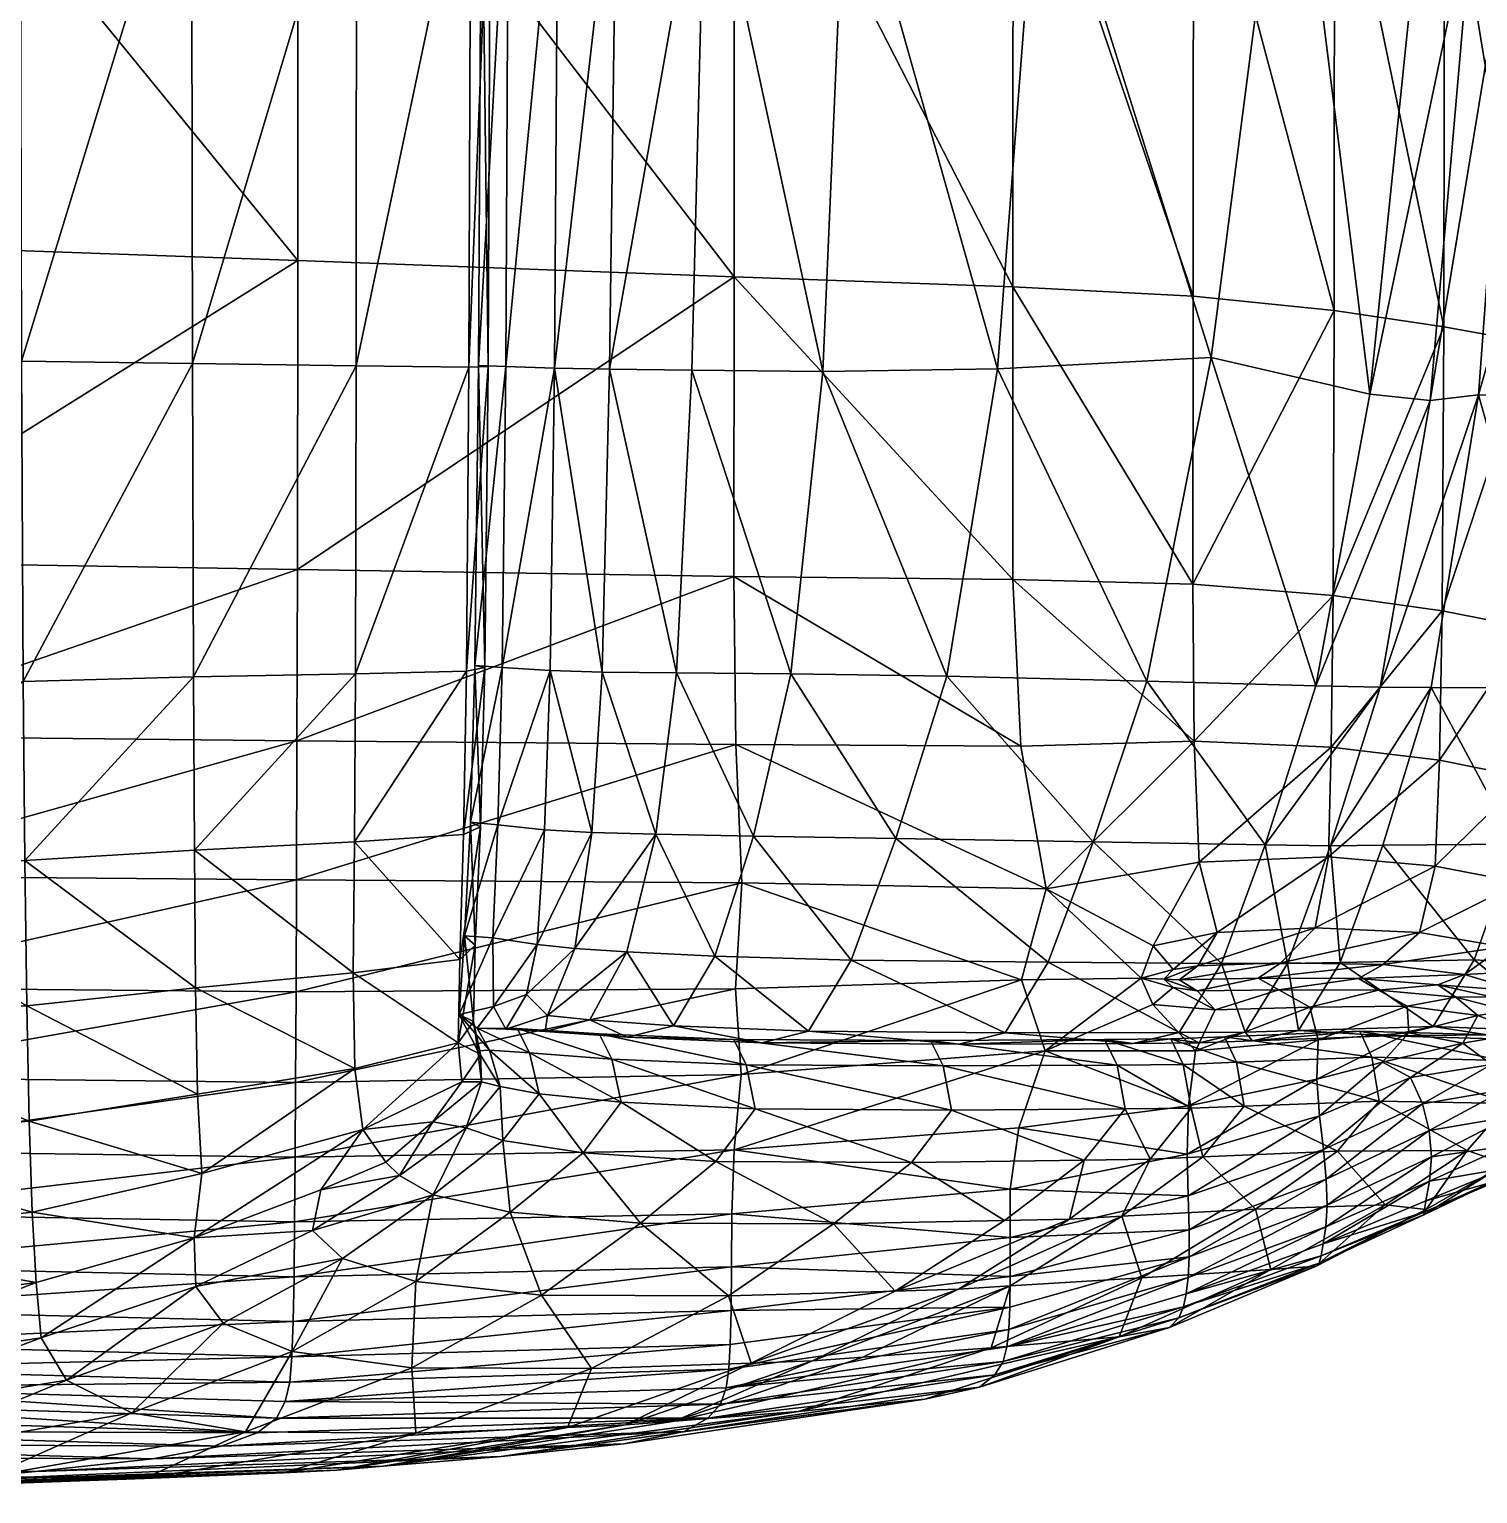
# Model space of a CAD drawing. Header units: centimetres. Extents: x -422 to 422, y -348 to 348.
# Drawn here: x -344.96 to -297.51, y -330 to -282.04 of the extents above; entities that cross this region are included whole.
import ezdxf

# ---------------------------------------------------------------- set-up
doc = ezdxf.new("R2010")
doc.units = ezdxf.units.CM
doc.layers.add('Object007', color=7, linetype='Continuous', true_color=0x1c95b1)

msp = doc.modelspace()

# ---------------------------------------------------------------- meshes
at = {"layer": 'Object007', "color": 194, "true_color": 0x551cb1}
mesh = msp.add_polyface(dxfattribs=at)
corners = [(-330.46, -250.354, 154.132), (-334.24, -249.95, 156.874), (-334.243, -275, 156.869), (-339.644, -274.685, 159.719), (-339.674, -249.327, 159.752), (-339.609, -292.985, 159.624), (-334.255, -293.06, 156.807), (-330.498, -275.205, 154.153), (-330.559, -293.103, 154.124), (-345.26, -274.285, 161.976), (-345.301, -248.513, 162.023), (-353.23, -273.615, 163.422), (-353.269, -247.227, 163.475), (-353.181, -292.69, 163.288), (-345.211, -292.907, 161.857), (-365.686, -272.493, 163.841), (-365.723, -245.187, 163.897), (-379.558, -271.325, 163.264), (-379.517, -291.616, 163.13), (-365.641, -292.195, 163.703), (-380.773, -268.793, -296.463), (-375.298, -269.127, -296.741), (-375.32, -288.403, -296.748), (-365.292, -269.616, -296.994), (-375.277, -242.123, -296.7), (-351.87, -270.379, -297.197), (-365.273, -242.975, -296.953), (-351.89, -289.063, -297.198), (-365.314, -288.67, -296.997), (-336.148, -271.533, -297.326), (-351.854, -244.314, -297.156), (-336.136, -246.373, -297.286), (-336.163, -289.615, -297.326), (-365.331, -299.23, -296.941), (-351.908, -299.471, -297.135)]
mesh.append_faces([[corners[k] for k in face] for face in [(0, 1, 2), (3, 2, 1), (1, 4, 3), (2, 3, 5), (5, 6, 2), (7, 2, 6), (6, 8, 7), (9, 3, 4), (4, 10, 9), (11, 9, 10), (10, 12, 11), (9, 11, 13), (13, 14, 9), (3, 9, 14), (14, 5, 3), (15, 11, 12), (12, 16, 15), (17, 15, 16), (15, 17, 18), (18, 19, 15), (11, 15, 19), (19, 13, 11), (20, 21, 22), (23, 21, 24), (25, 23, 26), (23, 25, 27), (27, 28, 23), (21, 23, 28), (28, 22, 21), (29, 25, 30), (30, 31, 29), (25, 29, 32), (32, 27, 25), (22, 28, 33), (28, 27, 34), (34, 27, 32)]], dxfattribs={"vtx2": -1, "color": 194})
mesh = msp.add_polyface(dxfattribs=at)
corners = [(-334.243, -275, 156.869), (-330.498, -275.205, 154.153), (-330.46, -250.354, 154.132), (-321.858, -272.677, -297.164), (-336.148, -271.533, -297.326), (-336.136, -246.373, -297.286), (-321.849, -248.422, -297.116), (-321.868, -290.147, -297.174), (-336.163, -289.615, -297.326), (-318.206, -275.544, 111.407), (-317.744, -250.994, 111.304), (-322.504, -250.787, 136.996), (-322.812, -275.436, 137.086), (-318.965, -293.25, 111.476), (-323.253, -293.205, 137.132), (-325.718, -275.369, 148.37), (-325.539, -250.659, 148.31), (-327.631, -275.327, 151.238), (-327.54, -250.589, 151.205), (-327.76, -293.141, 151.221), (-325.956, -293.173, 148.38), (-312.73, -273.411, -296.491), (-312.737, -290.476, -296.533), (-336.177, -299.739, -297.261), (-329.848, -275.272, 152.302), (-330.559, -293.103, 154.124), (-329.933, -293.083, 152.295), (-330.15, -275.277, 151.435), (-330.243, -293.059, 151.434), (-330.09, -250.536, 151.395), (-329.794, -250.509, 152.266), (-329.26, -275.296, 151.67), (-329.198, -250.556, 151.637), (-329.354, -293.091, 151.658)]
mesh.append_faces([[corners[k] for k in face] for face in [(0, 1, 2), (3, 4, 5), (5, 6, 3), (4, 3, 7), (7, 8, 4), (9, 10, 11), (11, 12, 9), (13, 9, 12), (12, 14, 13), (15, 12, 11), (11, 16, 15), (17, 15, 16), (16, 18, 17), (15, 17, 19), (19, 20, 15), (12, 15, 20), (20, 14, 12), (21, 3, 6), (22, 7, 3), (23, 8, 7), (24, 1, 25), (25, 26, 24), (27, 24, 26), (26, 28, 27), (24, 27, 29), (29, 30, 24), (1, 24, 30), (30, 2, 1), (31, 17, 18), (18, 32, 31), (27, 31, 32), (32, 29, 27), (31, 27, 28), (28, 33, 31), (17, 31, 33), (33, 19, 17)]], dxfattribs={"vtx2": -1, "color": 194})
mesh = msp.add_polyface(dxfattribs=at)
corners = [(-295.757, -275.574, -272.047), (-293.559, -275.957, -263.059), (-293.581, -292.825, -264.643), (-295.777, -292.306, -273.265), (-298.607, -275.122, -280.225), (-298.625, -291.789, -281.042), (-291.917, -276.317, -252.862), (-290.552, -276.637, -236.256), (-290.617, -293.814, -238.046), (-291.939, -293.369, -254.714), (-289.19, -276.903, -208.042), (-289.357, -277.008, -167.37), (-289.8, -294.089, -167.994), (-289.38, -294.036, -209.208), (-292.581, -276.846, -113.392), (-296.223, -276.915, -67.105), (-297.49, -294.011, -68.153), (-293.451, -294.028, -114.2), (-303.673, -272.873, 4.593), (-299.305, -277.084, -34.356), (-297.764, -266.207, -40.969), (-306.242, -292.793, 13.3), (-311.845, -274.941, 68.265), (-313.245, -293.162, 70.501), (-301.049, -293.99, -32.341), (-318.206, -275.544, 111.407), (-318.965, -293.25, 111.476), (-312.73, -273.411, -296.491), (-306.826, -273.962, -293.903), (-306.834, -290.785, -294.066), (-312.737, -290.476, -296.533), (-321.858, -272.677, -297.164), (-302.208, -274.559, -287.996), (-302.22, -291.252, -288.44), (-321.868, -290.147, -297.174), (-312.747, -300.063, -296.518), (-297.643, -277.712, -49.508), (-296.696, -262.49, -48.241), (-299.077, -294.197, -50.18)]
mesh.append_faces([[corners[k] for k in face] for face in [(0, 1, 2), (2, 3, 0), (4, 0, 3), (3, 5, 4), (6, 7, 8), (8, 9, 6), (1, 6, 9), (9, 2, 1), (10, 11, 12), (12, 13, 10), (7, 10, 13), (13, 8, 7), (14, 15, 16), (16, 17, 14), (11, 14, 17), (17, 12, 11), (18, 19, 20), (21, 18, 22), (22, 23, 21), (18, 21, 24), (24, 19, 18), (25, 26, 23), (23, 22, 25), (27, 28, 29), (29, 30, 27), (31, 27, 30), (32, 4, 5), (5, 33, 32), (28, 32, 33), (33, 29, 28), (34, 30, 35), (19, 36, 37), (36, 19, 24), (24, 38, 36), (15, 36, 38), (38, 16, 15)]], dxfattribs={"vtx2": -1, "color": 194})
mesh = msp.add_polyface(dxfattribs=at)
corners = [(-334.349, -312.949, 155.804), (-334.308, -308.654, 156.324), (-339.549, -308.922, 159.025), (-339.516, -313.433, 158.396), (-330.907, -315.235, 152.81), (-330.856, -312.505, 153.354), (-330.733, -308.416, 153.756), (-345.044, -314.021, 160.413), (-345.108, -309.27, 161.149), (-353.075, -309.526, 162.503), (-353.005, -314.488, 161.687), (-345.162, -303.4, 161.606), (-339.579, -303.252, 159.414), (-339.609, -292.985, 159.624), (-345.211, -292.907, 161.857), (-353.132, -303.46, 163.009), (-334.276, -303.151, 156.642), (-330.635, -303.061, 154.002), (-330.559, -293.103, 154.124), (-334.255, -293.06, 156.807), (-336.205, -309.899, -296.855), (-336.191, -305.351, -297.11), (-321.818, -305.463, -296.98), (-336.22, -313.564, -296.496), (-321.62, -309.999, -296.723), (-351.957, -313.427, -296.388), (-351.94, -309.767, -296.74), (-351.924, -305.181, -296.989), (-336.177, -299.739, -297.261), (-351.908, -299.471, -297.135), (-336.163, -289.615, -297.326), (-321.877, -299.96, -297.121), (-330.351, -312.036, 151.764), (-330.404, -314.537, 151.542), (-330.876, -314.305, 150.205), (-330.701, -311.736, 151.032), (-330.176, -308.158, 152.029)]
mesh.append_faces([[corners[k] for k in face] for face in [(0, 1, 2), (2, 3, 0), (4, 5, 0), (1, 0, 5), (5, 6, 1), (7, 8, 9), (9, 10, 7), (8, 7, 3), (3, 2, 8), (11, 12, 13), (13, 14, 11), (15, 11, 14), (9, 8, 11), (12, 11, 8), (8, 2, 12), (16, 17, 18), (18, 19, 16), (12, 16, 19), (19, 13, 12), (16, 12, 2), (2, 1, 16), (17, 16, 1), (1, 6, 17), (20, 21, 22), (23, 20, 24), (20, 23, 25), (25, 26, 20), (21, 20, 26), (26, 27, 21), (28, 21, 27), (27, 29, 28), (30, 28, 29), (21, 28, 31), (32, 5, 4), (33, 34, 35), (36, 6, 5)]], dxfattribs={"vtx2": -1, "color": 194})
mesh = msp.add_polyface(dxfattribs=at)
corners = [(-321.868, -290.147, -297.174), (-321.877, -299.96, -297.121), (-336.177, -299.739, -297.261), (-321.818, -305.463, -296.98), (-336.191, -305.351, -297.11), (-312.747, -300.063, -296.518), (-312.479, -305.518, -296.403), (-316.578, -308.549, 71.277), (-314.902, -303.229, 71.26), (-320.016, -303.153, 111.486), (-318.965, -293.25, 111.476), (-313.245, -293.162, 70.501), (-323.253, -293.205, 137.132), (-323.759, -303.121, 137.1), (-321.235, -308.465, 111.446), (-324.435, -308.4, 136.993), (-326.193, -303.094, 148.302), (-326.536, -308.346, 148.131), (-325.956, -293.173, 148.38), (-327.76, -293.141, 151.221), (-327.902, -303.043, 151.115), (-328.08, -308.258, 150.913), (-330.039, -302.943, 152.205), (-330.635, -303.061, 154.002), (-330.733, -308.416, 153.756), (-330.176, -308.158, 152.029), (-330.36, -302.876, 151.357), (-330.509, -308.008, 151.218), (-330.243, -293.059, 151.434), (-329.933, -293.083, 152.295), (-330.559, -293.103, 154.124), (-329.469, -302.94, 151.564), (-329.354, -293.091, 151.658), (-329.607, -308.093, 151.394)]
mesh.append_faces([[corners[k] for k in face] for face in [(0, 1, 2), (1, 3, 4), (1, 5, 6), (6, 3, 1), (5, 1, 0), (7, 8, 9), (10, 9, 8), (8, 11, 10), (9, 10, 12), (12, 13, 9), (14, 9, 13), (13, 15, 14), (16, 17, 15), (15, 13, 16), (18, 16, 13), (13, 12, 18), (16, 18, 19), (19, 20, 16), (17, 16, 20), (20, 21, 17), (22, 23, 24), (24, 25, 22), (26, 22, 25), (25, 27, 26), (22, 26, 28), (28, 29, 22), (23, 22, 29), (29, 30, 23), (31, 20, 19), (19, 32, 31), (26, 31, 32), (32, 28, 26), (31, 26, 27), (27, 33, 31), (20, 31, 33), (33, 21, 20)]], dxfattribs={"vtx2": -1, "color": 194})
mesh = msp.add_polyface(dxfattribs=at)
corners = [(-311.655, -310.189, -296.143), (-312.479, -305.518, -296.403), (-306.806, -305.357, -294.284), (-306.635, -309.321, -294.338), (-308.146, -312.057, -295.524), (-312.747, -300.063, -296.518), (-306.85, -300.214, -294.193), (-312.737, -290.476, -296.533), (-306.834, -290.785, -294.066), (-302.4, -309.149, -289.978), (-302.31, -305.55, -289.389), (-298.767, -305.983, -282.976), (-302.843, -311.475, -290.232), (-298.911, -309.446, -284.266), (-306.05, -311.624, -294.08), (-302.252, -300.583, -288.89), (-302.22, -291.252, -288.44), (-298.625, -291.789, -281.042), (-298.674, -301.087, -281.93), (-308.355, -303.389, 16.227), (-310.105, -308.659, 16.274), (-304.472, -308.751, -31.584), (-302.812, -303.541, -31.642), (-306.242, -292.793, 13.3), (-301.049, -293.99, -32.341), (-313.245, -293.162, 70.501), (-314.902, -303.229, 71.26), (-311.583, -312.6, 16.337), (-316.578, -308.549, 71.277), (-305.905, -312.636, -31.494), (-303.747, -312.642, -50.215), (-302.332, -308.78, -50.316), (-302.02, -312.606, -68.318), (-300.625, -308.764, -68.43), (-300.708, -303.592, -50.376), (-299.077, -294.197, -50.18), (-299.036, -303.597, -68.485)]
mesh.append_faces([[corners[k] for k in face] for face in [(0, 1, 2), (2, 3, 0), (4, 0, 3), (5, 6, 2), (2, 1, 5), (6, 5, 7), (7, 8, 6), (9, 10, 11), (12, 9, 13), (9, 12, 14), (14, 3, 9), (10, 9, 3), (3, 2, 10), (15, 10, 2), (2, 6, 15), (16, 15, 6), (6, 8, 16), (15, 16, 17), (10, 15, 18), (19, 20, 21), (21, 22, 19), (23, 19, 22), (22, 24, 23), (19, 23, 25), (25, 26, 19), (20, 19, 26), (27, 20, 28), (29, 21, 20), (30, 31, 21), (32, 33, 31), (22, 34, 35), (35, 24, 22), (34, 22, 21), (21, 31, 34), (36, 34, 31), (31, 33, 36)]], dxfattribs={"vtx2": -1, "color": 194})
mesh = msp.add_polyface(dxfattribs=at)
corners = [(-298.625, -291.789, -281.042), (-298.674, -301.087, -281.93), (-302.252, -300.583, -288.89), (-298.767, -305.983, -282.976), (-302.31, -305.55, -289.389), (-294.79, -303.608, -114.476), (-296.288, -308.725, -114.437), (-292.121, -308.879, -169.434), (-290.814, -303.682, -168.43), (-293.451, -294.028, -114.2), (-289.8, -294.089, -167.994), (-297.49, -294.011, -68.153), (-299.036, -303.597, -68.485), (-300.625, -308.764, -68.43), (-291.318, -309.337, -243.748), (-290.81, -303.823, -240.025), (-289.949, -303.873, -210.423), (-289.38, -294.036, -209.208), (-290.617, -293.814, -238.046), (-290.923, -309.446, -214.518), (-295.837, -301.641, -274.635), (-295.95, -306.546, -276.301), (-295.777, -292.306, -273.265), (-293.581, -292.825, -264.643), (-293.646, -302.314, -266.446), (-293.802, -307.336, -268.796), (-292.006, -303.172, -256.804), (-292.268, -308.45, -259.893), (-291.939, -293.369, -254.714), (-298.911, -309.446, -284.266), (-300.708, -303.592, -50.376), (-299.077, -294.197, -50.18)]
mesh.append_faces([[corners[k] for k in face] for face in [(0, 1, 2), (1, 3, 4), (5, 6, 7), (7, 8, 5), (9, 5, 8), (8, 10, 9), (5, 9, 11), (11, 12, 5), (6, 5, 12), (12, 13, 6), (14, 15, 16), (17, 16, 15), (15, 18, 17), (16, 17, 10), (10, 8, 16), (19, 16, 8), (8, 7, 19), (20, 21, 3), (3, 1, 20), (22, 20, 1), (1, 0, 22), (20, 22, 23), (23, 24, 20), (21, 20, 24), (24, 25, 21), (26, 27, 25), (25, 24, 26), (28, 26, 24), (24, 23, 28), (26, 28, 18), (18, 15, 26), (27, 26, 15), (15, 14, 27), (29, 3, 21), (30, 12, 11), (11, 31, 30)]], dxfattribs={"vtx2": -1, "color": 194})
mesh = msp.add_polyface(dxfattribs=at)
corners = [(-321.818, -305.463, -296.98), (-321.62, -309.999, -296.723), (-336.205, -309.899, -296.855), (-321.829, -313.473, -296.416), (-336.22, -313.564, -296.496), (-311.655, -310.189, -296.143), (-312.458, -313.172, -295.992), (-312.479, -305.518, -296.403), (-320.016, -303.153, 111.486), (-321.235, -308.465, 111.446), (-316.578, -308.549, 71.277), (-314.902, -303.229, 71.26), (-310.105, -308.659, 16.274), (-327.091, -312.145, 147.859), (-328.319, -312.011, 150.606), (-328.67, -313.65, 149.604), (-327.988, -314.343, 147.527), (-325.386, -312.255, 136.812), (-326.599, -314.478, 136.572), (-324.435, -308.4, 136.993), (-326.536, -308.346, 148.131), (-328.08, -308.258, 150.913), (-322.5, -312.395, 111.368), (-323.862, -314.68, 111.234), (-319.437, -314.854, 71.249), (-318.032, -312.524, 71.288), (-311.583, -312.6, 16.337), (-312.988, -314.908, 16.354), (-330.701, -311.736, 151.032), (-330.351, -312.036, 151.764), (-330.404, -314.537, 151.542), (-330.509, -308.008, 151.218), (-330.176, -308.158, 152.029), (-330.856, -312.505, 153.354), (-329.772, -311.802, 151.155), (-329.607, -308.093, 151.394), (-330.876, -314.305, 150.205), (-329.757, -314.043, 150.023)]
mesh.append_faces([[corners[k] for k in face] for face in [(0, 1, 2), (1, 3, 4), (1, 5, 6), (6, 3, 1), (5, 1, 0), (0, 7, 5), (8, 9, 10), (11, 10, 12), (13, 14, 15), (15, 16, 13), (17, 13, 16), (16, 18, 17), (13, 17, 19), (19, 20, 13), (14, 13, 20), (20, 21, 14), (22, 9, 19), (19, 17, 22), (23, 22, 17), (24, 25, 22), (9, 22, 25), (25, 10, 9), (10, 25, 26), (27, 26, 25), (28, 29, 30), (29, 28, 31), (31, 32, 29), (33, 29, 32), (34, 14, 21), (21, 35, 34), (28, 34, 35), (35, 31, 28), (34, 28, 36), (36, 37, 34), (14, 34, 37), (37, 15, 14)]], dxfattribs={"vtx2": -1, "color": 194})
mesh = msp.add_polyface(dxfattribs=at)
corners = [(-298.767, -305.983, -282.976), (-298.911, -309.446, -284.266), (-302.4, -309.149, -289.978), (-292.326, -313.789, -224.321), (-290.923, -309.446, -214.518), (-292.121, -308.879, -169.434), (-293.447, -312.773, -171.763), (-292.329, -313.034, -250.771), (-291.318, -309.337, -243.748), (-289.949, -303.873, -210.423), (-292.876, -311.929, -264.742), (-292.268, -308.45, -259.893), (-293.881, -313.803, -269.109), (-294.788, -312.835, -274.765), (-294.098, -310.804, -272.025), (-293.802, -307.336, -268.796), (-296.126, -309.987, -278.407), (-295.95, -306.546, -276.301), (-296.685, -312.095, -280.063), (-299.421, -311.626, -285.164), (-294.738, -314.869, -170.187), (-297.633, -312.514, -114.298), (-296.288, -308.725, -114.437), (-300.625, -308.764, -68.43), (-298.974, -314.699, -114.175), (-302.02, -312.606, -68.318), (-298.822, -313.341, -280.407), (-298.232, -313.745, -281.213), (-300.762, -313.507, -285.562), (-297.064, -313.735, -275.91), (-296.128, -313.549, -275.652), (-297.945, -313.002, -280.377), (-301.416, -313.125, -284.841), (-300.613, -312.675, -285.032)]
mesh.append_faces([[corners[k] for k in face] for face in [(0, 1, 2), (3, 4, 5), (5, 6, 3), (3, 7, 8), (8, 4, 3), (9, 4, 8), (10, 11, 8), (8, 7, 10), (12, 10, 7), (10, 12, 13), (13, 14, 10), (11, 10, 14), (14, 15, 11), (16, 17, 15), (15, 14, 16), (18, 16, 14), (14, 13, 18), (16, 18, 19), (19, 1, 16), (17, 16, 1), (20, 6, 21), (22, 21, 6), (6, 5, 22), (21, 22, 23), (24, 21, 25), (26, 27, 28), (27, 26, 29), (30, 13, 12), (31, 18, 13), (13, 30, 31), (26, 31, 30), (30, 29, 26), (31, 26, 32), (32, 33, 31), (18, 31, 33), (33, 19, 18)]], dxfattribs={"vtx2": -1, "color": 194})
mesh = msp.add_polyface(dxfattribs=at)
corners = [(-306.635, -309.321, -294.338), (-306.05, -311.624, -294.08), (-308.146, -312.057, -295.524), (-311.655, -310.189, -296.143), (-308.537, -313.117, -295.434), (-312.458, -313.172, -295.992), (-298.911, -309.446, -284.266), (-299.421, -311.626, -285.164), (-302.843, -311.475, -290.232), (-307.291, -314.901, -31.448), (-305.905, -312.636, -31.494), (-311.583, -312.6, 16.337), (-310.105, -308.659, 16.274), (-304.472, -308.751, -31.584), (-303.747, -312.642, -50.215), (-305.126, -314.89, -50.156), (-303.388, -314.835, -68.24), (-302.02, -312.606, -68.318), (-302.332, -308.78, -50.316), (-300.625, -308.764, -68.43), (-297.633, -312.514, -114.298), (-307.492, -313.427, -294.767), (-308.16, -313.983, -295.329), (-307.792, -313.155, -294.632), (-306.705, -313.53, -293.356), (-307.289, -313.175, -292.929), (-306.109, -314.151, -294.057), (-307.486, -312.83, -294.825), (-306.683, -312.714, -293.359), (-304.701, -313.117, -289.341), (-304.024, -313.496, -289.949), (-301.416, -313.125, -284.841), (-300.762, -313.507, -285.562), (-303.01, -314.068, -290.824), (-303.959, -312.62, -289.727), (-300.613, -312.675, -285.032), (-298.822, -313.341, -280.407)]
mesh.append_faces([[corners[k] for k in face] for face in [(0, 1, 2), (3, 2, 4), (4, 5, 3), (6, 7, 8), (9, 10, 11), (12, 11, 10), (13, 10, 14), (15, 14, 10), (16, 17, 14), (18, 14, 17), (19, 17, 20), (21, 22, 4), (4, 23, 21), (24, 21, 23), (23, 25, 24), (21, 24, 26), (27, 2, 1), (1, 28, 27), (23, 27, 28), (28, 25, 23), (27, 23, 4), (4, 2, 27), (29, 30, 24), (24, 25, 29), (30, 29, 31), (31, 32, 30), (33, 30, 32), (34, 8, 7), (7, 35, 34), (29, 34, 35), (35, 31, 29), (34, 29, 25), (25, 28, 34), (8, 34, 28), (28, 1, 8), (32, 31, 36)]], dxfattribs={"vtx2": -1, "color": 194})
mesh = msp.add_polyface(dxfattribs=at)
corners = [(-333.284, -319.15, 149.46), (-331.743, -317.826, 150.305), (-334.03, -318.079, 153.025), (-330.788, -316.514, 152.133), (-330.147, -316.519, 150.474), (-330.907, -315.235, 152.81), (-334.293, -316.077, 154.799), (-339.309, -319.518, 155.438), (-334.349, -312.949, 155.804), (-336.236, -316.531, -296.034), (-336.22, -313.564, -296.496), (-321.829, -313.473, -296.416), (-336.251, -318.984, -295.471), (-321.644, -316.273, -295.97), (-329.54, -316.666, 147.381), (-330.651, -318.022, 147.049), (-329.445, -318.437, 136.316), (-328.253, -316.904, 136.419), (-332.828, -319.582, 146.947), (-330.175, -315.622, 151.496), (-330.268, -315.496, 150.193), (-330.404, -314.537, 151.542), (-330.876, -314.305, 150.205), (-330.351, -312.036, 151.764), (-329.884, -315.477, 147.221), (-328.572, -315.567, 136.264), (-330.288, -314.754, 147.007), (-328.981, -314.772, 136.127), (-329.354, -314.794, 147.176), (-327.988, -314.343, 147.527), (-328.67, -313.65, 149.604), (-329.757, -314.043, 150.023), (-328.061, -314.863, 136.287)]
mesh.append_faces([[corners[k] for k in face] for face in [(0, 1, 2), (3, 2, 1), (1, 4, 3), (2, 3, 5), (5, 6, 2), (7, 2, 6), (8, 6, 5), (9, 10, 11), (12, 9, 13), (14, 15, 16), (16, 17, 14), (15, 14, 4), (4, 1, 15), (18, 15, 1), (1, 0, 18), (19, 3, 4), (4, 20, 19), (21, 19, 20), (20, 22, 21), (19, 21, 5), (5, 3, 19), (5, 21, 23), (24, 14, 17), (17, 25, 24), (26, 24, 25), (25, 27, 26), (24, 26, 22), (22, 20, 24), (14, 24, 20), (20, 4, 14), (28, 29, 30), (30, 31, 28), (26, 28, 31), (31, 22, 26), (28, 26, 27), (27, 32, 28)]], dxfattribs={"vtx2": -1, "color": 194})
mesh = msp.add_polyface(dxfattribs=at)
corners = [(-321.866, -318.744, -295.424), (-321.944, -320.834, -294.757), (-336.266, -321.104, -294.808), (-312.826, -320.024, -294.421), (-321.829, -313.473, -296.416), (-321.644, -316.273, -295.97), (-336.236, -316.531, -296.034), (-336.251, -318.984, -295.471), (-312.458, -313.172, -295.992), (-326.821, -318.841, 111.165), (-329.202, -320.781, 111.234), (-324.934, -321.14, 71.495), (-322.465, -319.119, 71.345), (-325.573, -317.185, 111.154), (-321.179, -317.4, 71.272), (-328.253, -316.904, 136.419), (-329.445, -318.437, 136.316), (-325.386, -312.255, 136.812), (-326.599, -314.478, 136.572), (-323.862, -314.68, 111.234), (-322.5, -312.395, 111.368), (-319.437, -314.854, 71.249), (-316.066, -319.153, 16.601), (-318.62, -321.168, 16.95), (-325.877, -315.77, 111.007), (-321.472, -315.955, 71.125), (-326.291, -314.943, 110.906), (-321.886, -315.122, 71.032), (-328.981, -314.772, 136.127), (-328.572, -315.567, 136.264), (-327.988, -314.343, 147.527), (-329.354, -314.794, 147.176), (-328.061, -314.863, 136.287), (-325.372, -315.054, 111.031), (-320.965, -315.237, 71.119), (-315.027, -315.995, 16.292), (-314.749, -317.441, 16.458), (-315.438, -315.161, 16.195)]
mesh.append_faces([[corners[k] for k in face] for face in [(0, 1, 2), (3, 1, 0), (4, 5, 6), (5, 0, 7), (5, 4, 8), (9, 10, 11), (11, 12, 9), (13, 9, 12), (12, 14, 13), (9, 13, 15), (15, 16, 9), (17, 18, 19), (20, 19, 21), (14, 12, 22), (23, 22, 12), (24, 13, 14), (14, 25, 24), (26, 24, 25), (25, 27, 26), (24, 26, 28), (28, 29, 24), (13, 24, 29), (29, 15, 13), (30, 31, 32), (32, 18, 30), (33, 19, 18), (18, 32, 33), (26, 33, 32), (32, 28, 26), (33, 26, 27), (27, 34, 33), (19, 33, 34), (34, 21, 19), (27, 25, 35), (25, 14, 36), (34, 27, 37)]], dxfattribs={"vtx2": -1, "color": 194})
mesh = msp.add_polyface(dxfattribs=at)
corners = [(-312.826, -320.024, -294.421), (-307.036, -318.885, -293.114), (-306.995, -320.245, -291.931), (-312.824, -321.609, -293.405), (-321.944, -320.834, -294.757), (-321.866, -318.744, -295.424), (-312.543, -318.025, -295.1), (-311.688, -315.499, -295.596), (-321.644, -316.273, -295.97), (-312.458, -313.172, -295.992), (-308.537, -313.117, -295.434), (-308.16, -313.983, -295.329), (-306.99, -317.297, -293.859), (-316.066, -319.153, 16.601), (-318.62, -321.168, 16.95), (-313.02, -321.06, -30.55), (-310.401, -319.084, -31.091), (-314.749, -317.441, 16.458), (-309.063, -317.401, -31.289), (-321.179, -317.4, 71.272), (-318.032, -312.524, 71.288), (-319.437, -314.854, 71.249), (-312.988, -314.908, 16.354), (-311.583, -312.6, 16.337), (-307.291, -314.901, -31.448), (-309.167, -320.918, -67.185), (-310.889, -321.01, -49.149), (-314.518, -323.306, -47.79), (-308.246, -319.05, -49.757), (-315.027, -315.995, 16.292), (-309.329, -315.966, -31.477), (-315.438, -315.161, 16.195), (-309.734, -315.132, -31.58), (-321.886, -315.122, 71.032), (-321.472, -315.955, 71.125), (-314.515, -315.28, 16.262), (-320.965, -315.237, 71.119), (-308.811, -315.255, -31.524)]
mesh.append_faces([[corners[k] for k in face] for face in [(0, 1, 2), (2, 3, 0), (4, 0, 3), (5, 6, 0), (1, 0, 6), (7, 6, 5), (5, 8, 7), (9, 7, 8), (7, 9, 10), (10, 11, 7), (12, 6, 7), (13, 14, 15), (15, 16, 13), (17, 13, 16), (16, 18, 17), (13, 17, 19), (20, 21, 22), (23, 22, 24), (25, 26, 27), (18, 16, 28), (26, 28, 16), (16, 15, 26), (28, 26, 25), (29, 17, 18), (18, 30, 29), (31, 29, 30), (30, 32, 31), (29, 31, 33), (17, 29, 34), (35, 22, 21), (21, 36, 35), (31, 35, 36), (35, 31, 32), (32, 37, 35), (22, 35, 37), (37, 24, 22)]], dxfattribs={"vtx2": -1, "color": 194})
mesh = msp.add_polyface(dxfattribs=at)
corners = [(-302.785, -316.428, -291.058), (-302.699, -317.63, -290.15), (-307.036, -318.885, -293.114), (-306.99, -317.297, -293.859), (-306.761, -315.497, -294.242), (-311.688, -315.499, -295.596), (-308.16, -313.983, -295.329), (-306.109, -314.151, -294.057), (-302.743, -315.143, -291.238), (-303.01, -314.068, -290.824), (-305.905, -312.636, -31.494), (-307.291, -314.901, -31.448), (-305.126, -314.89, -50.156), (-303.747, -312.642, -50.215), (-303.388, -314.835, -68.24), (-307.492, -313.427, -294.767), (-304.024, -313.496, -289.949), (-306.705, -313.53, -293.356), (-306.64, -315.234, -50.219), (-308.811, -315.255, -31.524), (-307.562, -315.108, -50.268), (-309.734, -315.132, -31.58), (-305.812, -315.035, -68.325), (-304.894, -315.167, -68.286), (-300.985, -315.704, -114.108), (-301.373, -314.859, -114.204), (-305.415, -315.873, -68.226), (-300.747, -317.143, -113.913), (-305.162, -317.31, -68.036), (-300.462, -315.002, -114.185), (-307.16, -315.943, -50.166), (-306.9, -317.377, -49.974), (-309.329, -315.966, -31.477), (-309.063, -317.401, -31.289)]
mesh.append_faces([[corners[k] for k in face] for face in [(0, 1, 2), (2, 3, 0), (4, 5, 6), (6, 7, 4), (5, 4, 3), (8, 0, 3), (3, 4, 8), (9, 8, 4), (4, 7, 9), (10, 11, 12), (13, 12, 14), (7, 6, 15), (16, 9, 7), (7, 17, 16), (18, 12, 11), (11, 19, 18), (20, 18, 19), (19, 21, 20), (18, 20, 22), (22, 23, 18), (12, 18, 23), (23, 14, 12), (24, 25, 22), (22, 26, 24), (27, 24, 26), (26, 28, 27), (14, 23, 29), (23, 22, 25), (30, 31, 28), (28, 26, 30), (20, 30, 26), (26, 22, 20), (30, 20, 21), (21, 32, 30), (31, 30, 32), (32, 33, 31)]], dxfattribs={"vtx2": -1, "color": 194})
mesh = msp.add_polyface(dxfattribs=at)
corners = [(-302.699, -317.63, -290.15), (-302.785, -316.428, -291.058), (-300.63, -315.868, -288.46), (-299.719, -316.377, -286.812), (-302.743, -315.143, -291.238), (-303.01, -314.068, -290.824), (-299.823, -314.031, -286.661), (-299.775, -314.904, -287.609), (-297.999, -315.248, -284.382), (-297.512, -314.339, -282.602), (-296.038, -314.909, -278.429), (-297.059, -315.945, -281.116), (-299.327, -317.236, -284.583), (-296.6, -316.765, -277.369), (-297.633, -312.514, -114.298), (-298.974, -314.699, -114.175), (-294.738, -314.869, -170.187), (-302.02, -312.606, -68.318), (-303.388, -314.835, -68.24), (-300.762, -313.507, -285.562), (-297.11, -314.976, -169.682), (-296.732, -315.816, -169.571), (-295.518, -316.591, -216.377), (-300.985, -315.704, -114.108), (-300.747, -317.143, -113.913), (-296.505, -317.221, -169.309), (-301.373, -314.859, -114.204), (-296.202, -315.132, -169.691), (-295.887, -315.783, -216.537), (-298.232, -313.745, -281.213), (-297.064, -313.735, -275.91), (-296.536, -314.18, -276.765), (-296.286, -314.274, -271.221), (-300.462, -315.002, -114.185), (-304.894, -315.167, -68.286)]
mesh.append_faces([[corners[k] for k in face] for face in [(0, 1, 2), (2, 3, 0), (4, 5, 6), (6, 7, 4), (1, 4, 7), (7, 2, 1), (8, 3, 2), (2, 7, 8), (9, 8, 7), (7, 6, 9), (8, 9, 10), (10, 11, 8), (3, 8, 11), (11, 12, 3), (12, 11, 13), (14, 15, 16), (17, 18, 15), (19, 6, 5), (20, 21, 22), (23, 24, 25), (25, 21, 23), (26, 23, 21), (21, 20, 26), (27, 20, 28), (29, 9, 6), (6, 19, 29), (30, 31, 29), (9, 29, 31), (31, 10, 9), (31, 30, 32), (33, 15, 18), (26, 33, 34), (33, 26, 20), (20, 27, 33), (15, 33, 27), (27, 16, 15)]], dxfattribs={"vtx2": -1, "color": 194})
mesh = msp.add_polyface(dxfattribs=at)
corners = [(-357.803, -328.364, -152.56), (-355.286, -327.945, -205.443), (-338.678, -328.443, -207.787), (-344.755, -329.279, -98.771), (-348.299, -329.599, -51.517), (-364.666, -329.101, -45.433), (-361.442, -328.781, -93.326), (-340.927, -328.862, -156.814), (-359.509, -329.933, 75.612), (-355.106, -330.003, 26.32), (-341.186, -329.507, 22.711), (-351.208, -329.809, -15.964), (-370.456, -329.505, 29.937), (-362.537, -329.226, 113.587), (-346.302, -329.444, 74.155), (-349.751, -328.758, 113.104), (-364.33, -328.028, 139.079), (-351.753, -327.592, 138.868), (-367.432, -326.024, -245.866), (-353.698, -327.509, -246.312), (-369.28, -326.451, -203.902), (-365.974, -325.099, -281.003), (-352.451, -326.514, -281.126), (-352.844, -327.041, -269.509), (-366.435, -325.583, -269.409), (-365.029, -326.487, 150.922), (-352.531, -326.089, 150.757), (-365.17, -324.497, 155.323), (-352.684, -324.145, 155.096), (-352.158, -325.095, -290.215), (-352.25, -325.901, -287.256), (-365.734, -324.547, -287.121), (-365.39, -318.083, -295.268), (-351.994, -318.758, -295.374), (-352.016, -320.824, -294.711), (-365.421, -319.985, -294.603), (-352.047, -322.564, -293.755), (-365.467, -321.564, -293.637), (-352.092, -323.985, -292.319), (-365.532, -322.839, -292.19), (-352.918, -318.485, 160.333), (-352.812, -321.657, 158.212), (-344.861, -320.779, 157.181), (-365.29, -321.95, 158.492), (-365.39, -318.702, 160.658), (-353.005, -314.488, 161.687), (-365.473, -314.606, 162.048), (-344.963, -317.807, 159.167), (-365.372, -315.84, -295.815), (-365.36, -313.044, -296.25), (-351.957, -313.427, -296.388), (-351.974, -316.359, -295.933), (-349.695, -329.725, -32.912), (-367.211, -329.311, -10.278), (-365.935, -329.226, -26.576)]
mesh.append_faces([[corners[k] for k in face] for face in [(0, 1, 2), (3, 4, 5), (5, 6, 3), (6, 0, 7), (8, 9, 10), (11, 9, 12), (13, 8, 14), (14, 15, 13), (16, 13, 15), (15, 17, 16), (18, 19, 1), (20, 1, 0), (21, 22, 23), (24, 23, 19), (25, 16, 17), (17, 26, 25), (27, 25, 26), (26, 28, 27), (29, 30, 31), (30, 22, 21), (32, 33, 34), (35, 34, 36), (37, 36, 38), (39, 38, 29), (40, 41, 42), (28, 41, 43), (41, 40, 44), (40, 45, 46), (45, 40, 47), (48, 49, 50), (50, 51, 48), (32, 48, 51), (51, 33, 32), (52, 11, 53), (4, 52, 54), (54, 5, 4)]], dxfattribs={"vtx2": -1, "color": 194})
mesh = msp.add_polyface(dxfattribs=at)
corners = [(-334.698, -322.303, 136.838), (-338.611, -324.415, 137.586), (-336.352, -325.341, 112.028), (-344.57, -324.893, 150.07), (-339.503, -323.217, 149.028), (-339.558, -321.626, 152.822), (-344.732, -323.09, 154.225), (-352.531, -326.089, 150.757), (-352.684, -324.145, 155.096), (-343.738, -326.282, 138.316), (-335.683, -321.38, 147.797), (-335.41, -320.049, 151.001), (-352.158, -325.095, -290.215), (-352.092, -323.985, -292.319), (-336.315, -324.367, -292.422), (-336.286, -322.897, -293.855), (-352.047, -322.564, -293.755), (-336.266, -321.104, -294.808), (-352.016, -320.824, -294.711), (-336.251, -318.984, -295.471), (-351.994, -318.758, -295.374), (-334.293, -316.077, 154.799), (-339.447, -316.92, 157.282), (-339.309, -319.518, 155.438), (-334.03, -318.079, 153.025), (-334.349, -312.949, 155.804), (-339.516, -313.433, 158.396), (-344.861, -320.779, 157.181), (-344.963, -317.807, 159.167), (-352.918, -318.485, 160.333), (-352.812, -321.657, 158.212), (-345.044, -314.021, 160.413), (-353.005, -314.488, 161.687), (-336.236, -316.531, -296.034), (-351.974, -316.359, -295.933), (-336.22, -313.564, -296.496), (-351.957, -313.427, -296.388)]
mesh.append_faces([[corners[k] for k in face] for face in [(0, 1, 2), (3, 4, 5), (5, 6, 3), (7, 3, 6), (6, 8, 7), (9, 1, 4), (10, 11, 5), (5, 4, 10), (0, 10, 4), (4, 1, 0), (12, 13, 14), (15, 14, 13), (13, 16, 15), (17, 15, 16), (16, 18, 17), (19, 17, 18), (18, 20, 19), (21, 22, 23), (24, 23, 5), (5, 11, 24), (21, 25, 26), (26, 22, 21), (27, 6, 5), (5, 23, 27), (28, 27, 23), (23, 22, 28), (27, 28, 29), (6, 27, 30), (30, 8, 6), (28, 31, 32), (31, 28, 22), (22, 26, 31), (33, 19, 20), (20, 34, 33), (35, 33, 34), (34, 36, 35)]], dxfattribs={"vtx2": -1, "color": 194})
mesh = msp.add_polyface(dxfattribs=at)
corners = [(-302.64, -322.211, -266.113), (-299.272, -320.778, -263.582), (-299.275, -320.872, -247.071), (-302.708, -322.45, -247.293), (-302.577, -321.818, -275.339), (-299.209, -320.412, -270.613), (-299.203, -320.695, -214.014), (-302.803, -322.548, -213.193), (-300.547, -320.538, -168.093), (-302.494, -321.259, -280.657), (-302.442, -320.549, -283.787), (-299.029, -318.967, -278.567), (-299.096, -319.772, -275.23), (-302.567, -318.729, -288.589), (-302.699, -317.63, -290.15), (-299.719, -316.377, -286.812), (-299.327, -317.236, -284.583), (-302.474, -319.704, -286.449), (-299.101, -318.111, -281.76), (-296.605, -319.201, -215.035), (-296.763, -319.665, -247.489), (-296.505, -317.221, -169.309), (-297.865, -318.76, -168.848), (-302.11, -318.781, -113.635), (-300.747, -317.143, -113.913), (-296.6, -316.765, -277.369), (-296.475, -317.665, -273.493), (-296.54, -318.605, -269.838), (-296.677, -319.363, -265.982), (-296.769, -319.718, -261.502)]
mesh.append_faces([[corners[k] for k in face] for face in [(0, 1, 2), (2, 3, 0), (1, 0, 4), (4, 5, 1), (6, 7, 3), (3, 2, 6), (7, 6, 8), (9, 10, 11), (11, 12, 9), (4, 9, 12), (12, 5, 4), (13, 14, 15), (15, 16, 13), (17, 13, 16), (16, 18, 17), (10, 17, 18), (18, 11, 10), (19, 6, 2), (2, 20, 19), (21, 22, 19), (6, 19, 22), (22, 8, 6), (8, 22, 23), (24, 23, 22), (22, 21, 24), (25, 18, 16), (18, 25, 26), (26, 11, 18), (27, 12, 11), (11, 26, 27), (12, 27, 28), (28, 5, 12), (29, 1, 5), (5, 28, 29), (1, 29, 20), (20, 2, 1)]], dxfattribs={"vtx2": -1, "color": 194})
mesh = msp.add_polyface(dxfattribs=at)
corners = [(-307.146, -323.887, -268.281), (-302.64, -322.211, -266.113), (-302.708, -322.45, -247.293), (-307.309, -324.247, -247.682), (-307.061, -323.453, -279.068), (-302.577, -321.818, -275.339), (-302.803, -322.548, -213.193), (-307.61, -324.554, -212.41), (-300.547, -320.538, -168.093), (-304.287, -322.656, -166.95), (-309.256, -324.863, -165.471), (-308.52, -322.928, -111.699), (-304.794, -320.687, -112.991), (-309.167, -320.918, -67.185), (-306.963, -322.246, -287.922), (-306.997, -322.925, -284.908), (-312.872, -324.63, -286.775), (-312.826, -322.893, -291.901), (-306.967, -321.359, -290.232), (-312.824, -321.609, -293.405), (-306.995, -320.245, -291.931), (-312.543, -318.025, -295.1), (-306.99, -317.297, -293.859), (-307.036, -318.885, -293.114), (-302.494, -321.259, -280.657), (-302.442, -320.549, -283.787), (-302.699, -317.63, -290.15), (-302.567, -318.729, -288.589), (-302.474, -319.704, -286.449), (-302.11, -318.781, -113.635), (-300.747, -317.143, -113.913), (-305.162, -317.31, -68.036), (-306.513, -318.974, -67.802), (-308.246, -319.05, -49.757), (-306.9, -317.377, -49.974), (-309.063, -317.401, -31.289)]
mesh.append_faces([[corners[k] for k in face] for face in [(0, 1, 2), (2, 3, 0), (1, 0, 4), (4, 5, 1), (6, 7, 3), (3, 2, 6), (8, 9, 6), (7, 6, 9), (9, 10, 7), (10, 9, 11), (12, 11, 9), (9, 8, 12), (11, 12, 13), (14, 15, 16), (17, 18, 14), (19, 20, 18), (21, 22, 23), (24, 5, 4), (4, 15, 24), (25, 24, 15), (15, 14, 25), (26, 27, 20), (20, 23, 26), (28, 25, 14), (14, 18, 28), (27, 28, 18), (18, 20, 27), (29, 12, 8), (29, 30, 31), (31, 32, 29), (12, 29, 32), (32, 13, 12), (33, 34, 35), (13, 32, 33), (34, 33, 32), (32, 31, 34)]], dxfattribs={"vtx2": -1, "color": 194})
mesh = msp.add_polyface(dxfattribs=at)
corners = [(-322.734, -327.53, -247.534), (-337.495, -328.004, -246.958), (-336.861, -327.527, -269.598), (-322.322, -327.065, -269.558), (-336.573, -326.985, -281.225), (-338.678, -328.443, -207.787), (-340.927, -328.862, -156.814), (-323.509, -327.96, -210.089), (-325.486, -328.372, -161.034), (-329.501, -328.787, -104.181), (-344.755, -329.279, -98.771), (-334.886, -329.23, -39.205), (-325.427, -327.747, -43.203), (-327.328, -327.83, -25.209), (-336.636, -329.314, -21.615), (-333.365, -329.105, -57.561), (-328.186, -323.496, 71.873), (-332.429, -325.878, 72.438), (-326.548, -325.904, 18.902), (-332.297, -328.021, 20.399), (-337.872, -327.976, 73.148), (-332.3, -323.049, 111.553), (-336.352, -325.341, 112.028), (-329.202, -320.781, 111.234), (-331.732, -320.219, 136.33), (-334.698, -322.303, 136.838), (-335.683, -321.38, 147.797), (-332.828, -319.582, 146.947), (-335.41, -320.049, 151.001), (-333.284, -319.15, 149.46), (-336.426, -326.353, -287.36), (-336.36, -325.517, -290.321), (-321.997, -325.111, -290.222), (-322.04, -325.922, -287.259), (-336.315, -324.367, -292.422), (-336.286, -322.897, -293.855), (-321.954, -322.575, -293.788), (-321.97, -323.998, -292.337), (-336.266, -321.104, -294.808), (-336.251, -318.984, -295.471), (-321.866, -318.744, -295.424), (-321.944, -320.834, -294.757), (-334.03, -318.079, 153.025), (-326.821, -318.841, 111.165), (-329.445, -318.437, 136.316), (-330.651, -318.022, 147.049)]
mesh.append_faces([[corners[k] for k in face] for face in [(0, 1, 2), (3, 2, 4), (5, 1, 0), (6, 5, 7), (7, 8, 6), (8, 9, 10), (11, 12, 13), (13, 14, 11), (12, 11, 15), (16, 17, 18), (14, 13, 19), (18, 19, 13), (19, 18, 17), (17, 20, 19), (21, 22, 17), (17, 16, 21), (23, 21, 16), (21, 23, 24), (24, 25, 21), (22, 21, 25), (20, 17, 22), (26, 25, 24), (24, 27, 26), (28, 26, 27), (27, 29, 28), (30, 31, 32), (4, 30, 33), (34, 35, 36), (31, 34, 37), (38, 39, 40), (35, 38, 41), (42, 28, 29), (23, 43, 44), (44, 24, 23), (45, 27, 24), (24, 44, 45)]], dxfattribs={"vtx2": -1, "color": 194})
mesh = msp.add_polyface(dxfattribs=at)
corners = [(-313.329, -326.109, -247.769), (-322.734, -327.53, -247.534), (-322.322, -327.065, -269.558), (-313.061, -325.678, -269.274), (-322.136, -326.537, -281.14), (-336.861, -327.527, -269.598), (-336.573, -326.985, -281.225), (-323.509, -327.96, -210.089), (-338.678, -328.443, -207.787), (-315.626, -326.904, -163.709), (-325.486, -328.372, -161.034), (-313.833, -326.511, -211.503), (-325.427, -327.747, -43.203), (-319.307, -325.648, -45.775), (-321.308, -325.726, -27.523), (-327.328, -327.83, -25.209), (-333.365, -329.105, -57.561), (-323.825, -327.623, -61.402), (-317.653, -325.529, -63.882), (-322.052, -323.519, 17.734), (-326.548, -325.904, 18.902), (-316.597, -323.371, -29.332), (-318.62, -321.168, 16.95), (-324.934, -321.14, 71.495), (-328.186, -323.496, 71.873), (-329.202, -320.781, 111.234), (-321.997, -325.111, -290.222), (-322.04, -325.922, -287.259), (-336.426, -326.353, -287.36), (-321.954, -322.575, -293.788), (-321.97, -323.998, -292.337), (-336.315, -324.367, -292.422), (-336.36, -325.517, -290.321), (-321.944, -320.834, -294.757), (-336.286, -322.897, -293.855), (-312.872, -324.63, -286.775), (-312.84, -323.894, -289.745), (-312.826, -322.893, -291.901), (-312.824, -321.609, -293.405), (-322.465, -319.119, 71.345), (-319.757, -327.308, -107.623), (-329.501, -328.787, -104.181), (-313.453, -325.228, -109.871)]
mesh.append_faces([[corners[k] for k in face] for face in [(0, 1, 2), (3, 2, 4), (5, 2, 1), (6, 4, 2), (1, 7, 8), (9, 10, 7), (11, 7, 1), (12, 13, 14), (14, 15, 12), (16, 17, 12), (13, 12, 17), (17, 18, 13), (19, 20, 14), (14, 21, 19), (22, 19, 21), (19, 22, 23), (23, 24, 19), (20, 19, 24), (15, 14, 20), (24, 23, 25), (26, 27, 28), (27, 4, 6), (29, 30, 31), (30, 26, 32), (33, 29, 34), (4, 27, 35), (27, 26, 36), (36, 26, 30), (37, 30, 29), (38, 29, 33), (39, 23, 22), (40, 17, 16), (16, 41, 40), (9, 40, 41), (41, 10, 9), (17, 40, 42)]], dxfattribs={"vtx2": -1, "color": 194})
mesh = msp.add_polyface(dxfattribs=at)
corners = [(-313.061, -325.678, -269.274), (-307.146, -323.887, -268.281), (-307.309, -324.247, -247.682), (-313.329, -326.109, -247.769), (-322.322, -327.065, -269.558), (-322.136, -326.537, -281.14), (-312.94, -325.193, -280.712), (-307.061, -323.453, -279.068), (-313.833, -326.511, -211.503), (-307.61, -324.554, -212.41), (-309.256, -324.863, -165.471), (-315.626, -326.904, -163.709), (-323.509, -327.96, -210.089), (-322.734, -327.53, -247.534), (-308.52, -322.928, -111.699), (-313.453, -325.228, -109.871), (-309.167, -320.918, -67.185), (-312.824, -323.199, -65.844), (-317.653, -325.529, -63.882), (-316.597, -323.371, -29.332), (-313.02, -321.06, -30.55), (-318.62, -321.168, 16.95), (-312.872, -324.63, -286.775), (-312.84, -323.894, -289.745), (-306.963, -322.246, -287.922), (-306.997, -322.925, -284.908), (-322.04, -325.922, -287.259), (-312.826, -322.893, -291.901), (-321.97, -323.998, -292.337), (-321.954, -322.575, -293.788), (-312.824, -321.609, -293.405), (-306.967, -321.359, -290.232), (-319.757, -327.308, -107.623), (-323.825, -327.623, -61.402), (-314.518, -323.306, -47.79), (-310.889, -321.01, -49.149), (-321.308, -325.726, -27.523), (-319.307, -325.648, -45.775)]
mesh.append_faces([[corners[k] for k in face] for face in [(0, 1, 2), (2, 3, 0), (4, 0, 3), (5, 6, 0), (1, 0, 6), (6, 7, 1), (8, 9, 10), (10, 11, 8), (12, 8, 11), (13, 3, 8), (9, 8, 3), (3, 2, 9), (14, 15, 10), (16, 17, 14), (15, 14, 17), (17, 18, 15), (19, 20, 21), (22, 23, 24), (6, 22, 25), (25, 7, 6), (22, 6, 5), (23, 22, 26), (24, 23, 27), (28, 27, 23), (29, 30, 27), (31, 27, 30), (32, 11, 10), (10, 15, 32), (15, 18, 33), (34, 17, 16), (19, 34, 35), (35, 20, 19), (34, 19, 36), (36, 37, 34), (17, 34, 37), (37, 18, 17)]], dxfattribs={"vtx2": -1, "color": 194})
mesh = msp.add_polyface(dxfattribs=at)
corners = [(-352.844, -327.041, -269.509), (-336.861, -327.527, -269.598), (-337.495, -328.004, -246.958), (-353.698, -327.509, -246.312), (-352.451, -326.514, -281.126), (-336.573, -326.985, -281.225), (-338.678, -328.443, -207.787), (-340.927, -328.862, -156.814), (-357.803, -328.364, -152.56), (-355.286, -327.945, -205.443), (-344.755, -329.279, -98.771), (-325.486, -328.372, -161.034), (-348.299, -329.599, -51.517), (-329.501, -328.787, -104.181), (-333.365, -329.105, -57.561), (-361.442, -328.781, -93.326), (-355.106, -330.003, 26.32), (-351.208, -329.809, -15.964), (-336.636, -329.314, -21.615), (-341.186, -329.507, 22.711), (-346.302, -329.444, 74.155), (-359.509, -329.933, 75.612), (-332.297, -328.021, 20.399), (-337.872, -327.976, 73.148), (-341.596, -327.354, 112.565), (-336.352, -325.341, 112.028), (-338.611, -324.415, 137.586), (-343.738, -326.282, 138.316), (-349.751, -328.758, 113.104), (-351.753, -327.592, 138.868), (-344.57, -324.893, 150.07), (-352.531, -326.089, 150.757), (-339.503, -323.217, 149.028), (-336.426, -326.353, -287.36), (-352.25, -325.901, -287.256), (-336.36, -325.517, -290.321), (-352.158, -325.095, -290.215), (-336.315, -324.367, -292.422), (-349.695, -329.725, -32.912), (-334.886, -329.23, -39.205)]
mesh.append_faces([[corners[k] for k in face] for face in [(0, 1, 2), (2, 3, 0), (1, 0, 4), (4, 5, 1), (6, 7, 8), (2, 6, 9), (9, 3, 2), (10, 7, 11), (12, 10, 13), (13, 14, 12), (7, 10, 15), (16, 17, 18), (18, 19, 16), (19, 20, 21), (22, 19, 18), (19, 22, 23), (23, 20, 19), (24, 25, 26), (26, 27, 24), (28, 24, 27), (27, 29, 28), (24, 28, 20), (20, 23, 24), (25, 24, 23), (30, 31, 29), (29, 27, 30), (32, 30, 27), (33, 5, 4), (4, 34, 33), (35, 33, 34), (34, 36, 35), (37, 35, 36), (38, 12, 14), (14, 39, 38), (17, 38, 39), (39, 18, 17)]], dxfattribs={"vtx2": -1, "color": 194})

doc.saveas('drawing.dxf')
